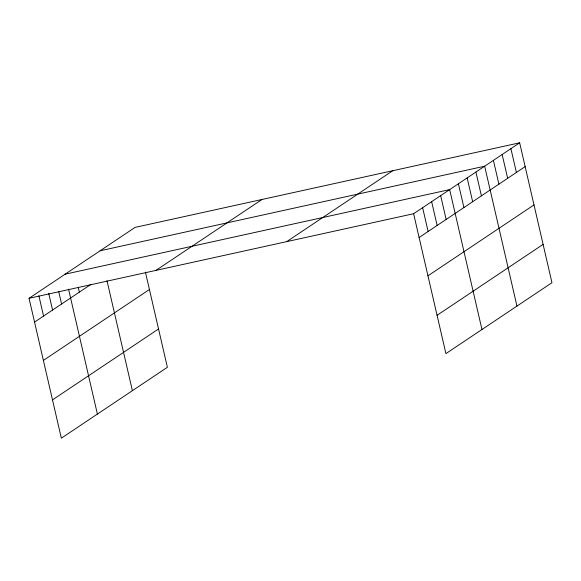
<?xml version="1.0" encoding="UTF-8"?>
<svg xmlns="http://www.w3.org/2000/svg" width="581" height="581" viewBox="0 0 581 581"><rect width="100%" height="100%" fill="white"/><g stroke="black" fill="none" stroke-linecap="round" stroke-linejoin="round"><path stroke-width="0.87" d="M145.41 272.09L167.386 367.279L61.346 438.19L29.05 298.3L135.09 227.389L519.654 142.81L551.95 282.7L445.91 353.611L413.614 213.721L519.654 142.81M34.548 322.099L91.014 284.341M155.955 270.39L261.995 199.479M43.386 360.409L149.426 289.498M286.709 241.631L392.749 170.72M52.501 399.881L158.54 328.969M419.104 237.52L525.151 166.609M427.95 275.83L533.99 204.919M437.065 315.301L543.104 244.39M100.099 250.789L484.663 166.21L516.959 306.1M65.101 274.188L449.665 189.609L481.961 329.5M29.05 298.3L413.614 213.721M510.902 148.656L516.4 172.455M502.158 154.51L507.649 178.309M493.407 160.356L498.905 184.155M475.912 172.056L481.409 195.855M467.16 177.909L472.658 201.709M458.416 183.756L463.907 207.555M440.652 195.637L446.15 219.436M431.639 201.665L437.137 225.464M422.627 207.693L428.124 231.492M106.998 280.688L132.395 390.686M78.326 287.733L79.343 292.141M68.565 289.178L97.397 414.086M58.739 291.677L61.586 304.016M48.702 293.296L52.573 310.043M38.876 295.802L43.56 316.071"/></g></svg>
